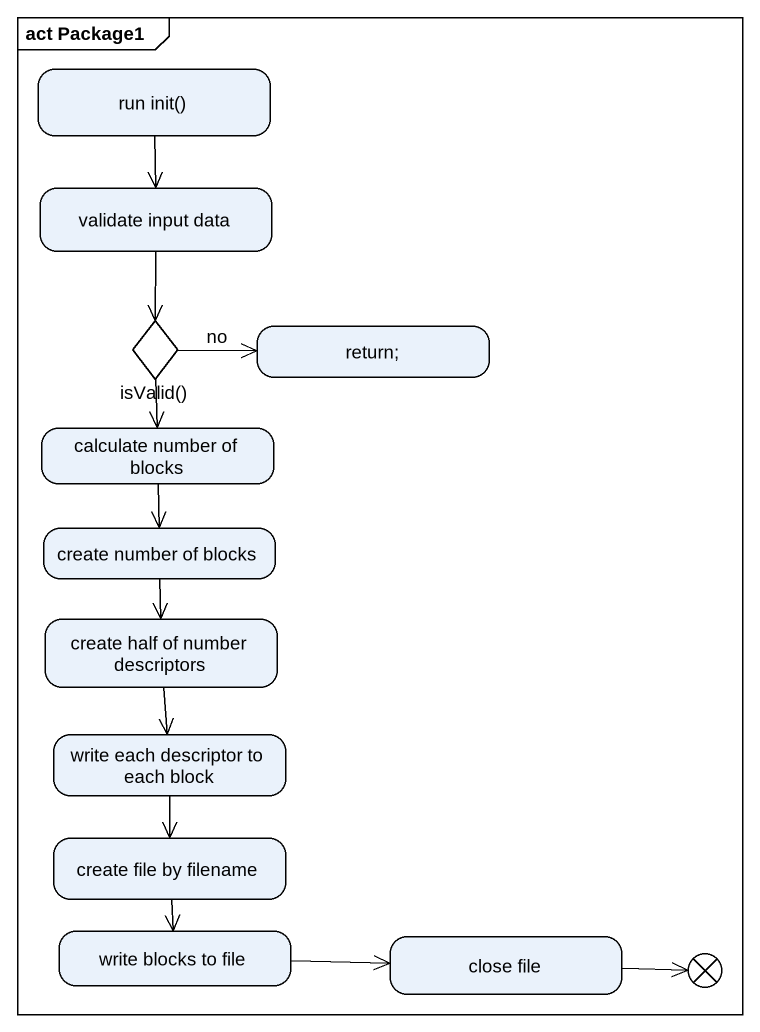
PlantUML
@startuml
mainframe act Package1
hide empty description
state "run init()" as run_init
state "validate input data" as validate_input_data
state "isValid()" as isValid <<choice>>
state "return;" as return_
state "calculate number of blocks" as calculate_number_of_blocks
state "create number of blocks" as create_number_of_blocks
state "create half of number descriptors" as create_half_of_number
state "write each descriptor to each block" as write_each_descriptor_to
state "create file by filename" as create_file_by_filename
state "write blocks to file" as write_blocks_to_file
state "close file" as close_file
state flowfinal1 <<end>>
run_init --> validate_input_data
validate_input_data --> isValid
isValid -right-> return_ : no
isValid --> calculate_number_of_blocks
calculate_number_of_blocks --> create_number_of_blocks
create_number_of_blocks --> create_half_of_number
create_half_of_number --> write_each_descriptor_to
write_each_descriptor_to --> create_file_by_filename
create_file_by_filename --> write_blocks_to_file
write_blocks_to_file -right-> close_file
close_file -right-> flowfinal1
@enduml
